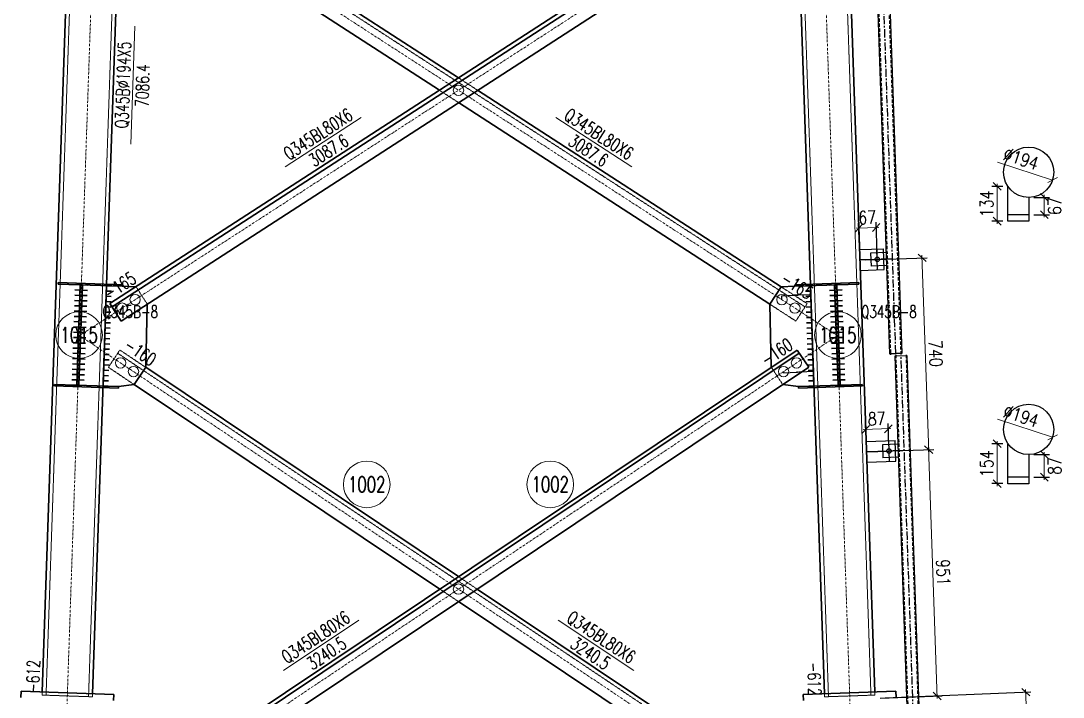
# Model space of a CAD drawing. Extents: x 4047 to 43290, y -150151 to -101862.
# Drawn here: x 13740 to 17763, y -130033 to -127425 of the extents above; entities that cross this region are included whole.
import ezdxf
from ezdxf.enums import TextEntityAlignment as Align

# ---------------------------------------------------------------- set-up
doc = ezdxf.new("R2010")
doc.units = 0
doc.header["$MEASUREMENT"] = 0
for name, pattern in [('CENTER', [50.8, 31.75, -6.35, 6.35, -6.35]), ('Dash', [2.75, 2, -0.75]), ('DashDot', [15.6, 9, -3, 0.6, -3]), ('DASHED', [19.05, 12.7, -6.35])]:
    doc.linetypes.add(name, pattern=pattern)
doc.layers.get('0').update_dxf_attribs({"linetype": 'CONTINUOUS', "lineweight": 25})
doc.layers.get('Defpoints').update_dxf_attribs({"linetype": 'CONTINUOUS'})
doc.styles.add('DimFont', font='simplex.shx', dxfattribs={"width": 0.8, "bigfont": 'gbhzfs.shx'})
doc.styles.add('HZ', font='txt.shx', dxfattribs={"width": 0.7, "oblique": 12, "bigfont": 'hztxt.shx'})
doc.styles.get("Standard").update_dxf_attribs({"font": 'simplex.shx', "width": 0.7, "height": 3, "bigfont": 'gbhzfs.shx'})
doc.dimstyles.new('DHDxfDimStyleOpen30', dxfattribs={"dimtxt": 2.5, "dimasz": 2.5, "dimexe": 1.25, "dimexo": 0.625, "dimtad": 2, "dimtxsty": 'DimFont', "dimblk": 'OPEN30', "dimblk1": 'OPEN30', "dimblk2": 'OPEN30', "dimcen": 2.5, "dimadec": 0, "dimazin": 0, "dimtfac": 1, "dimtmove": 0, "dimatfit": 3, "dimldrblk": 'OPEN30', "dimfxl": 0, "dimarcsym": 0})
doc.dimstyles.new('ISO-25$0', dxfattribs={"dimtxt": 2, "dimasz": 1.5, "dimexe": 1.25, "dimexo": 0.625, "dimtad": 1, "dimdsep": 46, "dimtxsty": 'Standard', "dimcen": 2.5, "dimclrd": 150, "dimclre": 2, "dimclrt": 6, "dimadec": 0, "dimazin": 0, "dimtfac": 1, "dimtmove": 0, "dimatfit": 0, "dimfxl": 0, "dimarcsym": 0})

# ---------------------------------------------------------------- blocks, each defined once
blk = doc.blocks.new('M20X45S')
at = {"color": 3, "linetype": 'Continuous', "lineweight": 13}
blk.add_circle((0, 0), 1, dxfattribs=at)
blk = doc.blocks.new('_OBLIQUE')
at = {"color": 0, "linetype": 'ByBlock', "lineweight": -2}
blk.add_line((-0.5, -0.5), (0.5, 0.5), dxfattribs=at)
blk = doc.blocks.new('*D53')
at = {"color": 0, "linetype": 'Continuous', "lineweight": 0}
blk.add_line((17509.7, -128961.5), (17722, -129031), dxfattribs=at)
at = {"layer": 'Defpoints', "color": 0, "linetype": 'Continuous'}
for p in [(17537.6, -128970.7), (17722, -129031)]:
    blk.add_point(p, dxfattribs=at)
at = {"color": 0, "linetype": 'Continuous', "lineweight": 0, "xscale": 30, "yscale": 30, "zscale": 30, "rotation": 341.8808353549595}
blk.add_blockref('_OBLIQUE', (17722, -129031), dxfattribs=at)
at = {"color": 6, "linetype": 'Continuous', "insert": (17599.8, -128948.9), "char_height": 50, "attachment_point": 5, "rotation": 341.8808, "style": 'DimFont'}
blk.add_mtext('∅194', dxfattribs=at)
blk = doc.blocks.new('_OPEN30')
at = {"color": 0, "linetype": 'ByBlock', "lineweight": -2}
for p, q in [((-1, 0.27), (0, 0)), ((0, 0), (-1, -0.27)), ((0, 0), (-1, 0))]:
    blk.add_line(p, q, dxfattribs=at)
blk = doc.blocks.new('T6355 [365-1875-1875-1875-365]')
at = {"color": 4, "linetype": 'DASHED'}
for p, q in [((0, 0), (0, -6365)), ((41, -6365), (41, 0))]:
    blk.add_line(p, q, dxfattribs=at)
at = {"color": 1, "linetype": 'CENTER'}
for p, q in [((20.5, -6360), (20.5, -5)), ((20.5, -5995), (-38.5, -5995))]:
    blk.add_line(p, q, dxfattribs=at)
at = {"color": 4}
for p, q in [((-3.5, -5970), (-63.5, -5970)), ((-63.5, -5970), (-63.5, -6020)), ((-3.5, -6020), (-63.5, -6020))]:
    blk.add_line(p, q, dxfattribs=at)
blk.add_lwpolyline([(44.5, -6360), (44.5, -5), (-3.5, -5), (-3.5, -6360)], close=True, dxfattribs=at)
blk.add_circle((-38.5, -5995), 8.75, dxfattribs=at)
blk = doc.blocks.new('*D111')
at = {"color": 0, "linetype": 'Continuous', "lineweight": -2}
for p, q in [((16977.8, -128327.3), (16973.5, -128204.2)), ((17044.7, -128325), (17040.5, -128201.9))]:
    blk.add_line(p, q, dxfattribs=at)
at = {"color": 0, "linetype": 'Continuous', "lineweight": 0}
blk.add_line((16964.2, -128224.5), (17051.2, -128221.6), dxfattribs=at)
at = {"layer": 'Defpoints', "color": 0, "linetype": 'Continuous'}
for p in [(17041.2, -128221.9), (16978.4, -128347.3), (17045.4, -128345)]:
    blk.add_point(p, dxfattribs=at)
at = {"color": 0, "linetype": 'Continuous', "lineweight": 0, "xscale": 30, "yscale": 30, "zscale": 30}
for p, rotation in [((16974.2, -128224.2), 181.9641055181715), ((17041.2, -128221.9), 1.964105518171497)]:
    blk.add_blockref('_OBLIQUE', p, dxfattribs=dict(at, rotation=rotation))
at = {"color": 6, "linetype": 'Continuous', "insert": (17006.3, -128183.1), "char_height": 50, "attachment_point": 5, "rotation": 1.9641, "style": 'DimFont'}
blk.add_mtext('67', dxfattribs=at)
blk = doc.blocks.new('*D112')
at = {"color": 0, "linetype": 'Continuous', "lineweight": 0}
blk.add_line((17690, -129194.8), (17690, -129087.8), dxfattribs=at)
at = {"color": 0, "linetype": 'Continuous', "lineweight": -2}
for p, q in [((17649.8, -129097.8), (17710, -129097.8)), ((17649.8, -129184.8), (17710, -129184.8))]:
    blk.add_line(p, q, dxfattribs=at)
at = {"layer": 'Defpoints', "color": 0, "linetype": 'Continuous'}
for p in [(17629.8, -129097.8), (17690, -129097.8), (17629.8, -129184.8)]:
    blk.add_point(p, dxfattribs=at)
at = {"color": 0, "linetype": 'Continuous', "lineweight": 0, "xscale": 30, "yscale": 30, "zscale": 30}
for p, rotation in [((17690, -129097.8), 90), ((17690, -129184.8), 270)]:
    blk.add_blockref('_OBLIQUE', p, dxfattribs=dict(at, rotation=rotation))
at = {"color": 6, "linetype": 'Continuous', "insert": (17730, -129141.3), "char_height": 50, "attachment_point": 5, "rotation": 90, "style": 'DimFont'}
blk.add_mtext('87', dxfattribs=at)
blk = doc.blocks.new('*D113')
at = {"color": 0, "linetype": 'Continuous', "lineweight": 0}
blk.add_line((17508, -129219.8), (17508, -129045.7), dxfattribs=at)
at = {"color": 0, "linetype": 'Continuous', "lineweight": -2}
for p, q in [((17529.8, -129055.7), (17488, -129055.7)), ((17529.8, -129209.8), (17488, -129209.8))]:
    blk.add_line(p, q, dxfattribs=at)
at = {"layer": 'Defpoints', "color": 0, "linetype": 'Continuous'}
for p in [(17508, -129055.7), (17549.8, -129055.7), (17549.8, -129209.8)]:
    blk.add_point(p, dxfattribs=at)
at = {"color": 0, "linetype": 'Continuous', "lineweight": 0, "xscale": 30, "yscale": 30, "zscale": 30}
for p, rotation in [((17508, -129055.7), 90), ((17508, -129209.8), 270)]:
    blk.add_blockref('_OBLIQUE', p, dxfattribs=dict(at, rotation=rotation))
at = {"color": 6, "linetype": 'Continuous', "insert": (17468, -129132.8), "char_height": 50, "attachment_point": 5, "rotation": 90, "style": 'DimFont'}
blk.add_mtext('154', dxfattribs=at)
blk = doc.blocks.new('*D114')
at = {"color": 0, "linetype": 'Continuous', "lineweight": 0}
blk.add_line((17244, -129088.6), (17218, -128329.1), dxfattribs=at)
at = {"color": 0, "linetype": 'Continuous', "lineweight": -2}
for p, q in [((16998.4, -128346.6), (17238.3, -128338.4)), ((17023.8, -129086.2), (17263.7, -129078))]:
    blk.add_line(p, q, dxfattribs=at)
at = {"layer": 'Defpoints', "color": 0, "linetype": 'Continuous'}
for p in [(16978.4, -128347.3), (17218.3, -128339.1), (17003.8, -129086.9)]:
    blk.add_point(p, dxfattribs=at)
at = {"color": 0, "linetype": 'Continuous', "lineweight": 0, "xscale": 30, "yscale": 30, "zscale": 30}
for p, rotation in [((17218.3, -128339.1), 91.96410551816561), ((17243.7, -129078.7), 271.9641055181656)]:
    blk.add_blockref('_OBLIQUE', p, dxfattribs=dict(at, rotation=rotation))
at = {"color": 6, "linetype": 'Continuous', "insert": (17271, -128707.5), "char_height": 50, "attachment_point": 5, "rotation": 271.9641, "style": 'DimFont'}
blk.add_mtext('740', dxfattribs=at)
blk = doc.blocks.new('T3605 [365-1875-1000-365]')
at = {"color": 1, "linetype": 'DASHED'}
for p, q in [((0, 0), (0, -3615)), ((41, -3615), (41, 0))]:
    blk.add_line(p, q, dxfattribs=at)
at = {"color": 1, "linetype": 'CENTER'}
for p, q in [((20.5, -3610), (20.5, -5)), ((20.5, -370), (-38.5, -370)), ((20.5, -2245), (-38.5, -2245)), ((20.5, -3245), (-38.5, -3245))]:
    blk.add_line(p, q, dxfattribs=at)
at = {"color": 1}
for p, q in [((-3.5, -345), (-63.5, -345)), ((-63.5, -345), (-63.5, -395)), ((-3.5, -395), (-63.5, -395)), ((-3.5, -2220), (-63.5, -2220)), ((-63.5, -2220), (-63.5, -2270)), ((-3.5, -2270), (-63.5, -2270)), ((-3.5, -3220), (-63.5, -3220)), ((-63.5, -3220), (-63.5, -3270)), ((-3.5, -3270), (-63.5, -3270))]:
    blk.add_line(p, q, dxfattribs=at)
blk.add_lwpolyline([(44.5, -3610), (44.5, -5), (-3.5, -5), (-3.5, -3610)], close=True, dxfattribs=at)
for centre in [(-38.5, -370), (-38.5, -2245), (-38.5, -3245)]:
    blk.add_circle(centre, 8.75, dxfattribs=at)
at = {"color": 1, "style": 'HZ', "oblique": 12, "width": 0.7}
blk.add_text('T3605', height=225, rotation=270, dxfattribs=at).set_placement((90.3, -1587.1))
blk = doc.blocks.new('*D116')
at = {"color": 0, "linetype": 'Continuous', "lineweight": -2}
for p, q in [((17023.8, -129086.2), (17263.7, -129078)), ((17056.4, -130036.3), (17296.2, -130028.1))]:
    blk.add_line(p, q, dxfattribs=at)
at = {"color": 0, "linetype": 'Continuous', "lineweight": 0}
blk.add_line((17243.3, -129068.7), (17276.6, -130038.8), dxfattribs=at)
at = {"layer": 'Defpoints', "color": 0, "linetype": 'Continuous'}
for p in [(17003.8, -129086.9), (17036.4, -130037), (17276.3, -130028.8)]:
    blk.add_point(p, dxfattribs=at)
at = {"color": 0, "linetype": 'Continuous', "lineweight": 0, "xscale": 30, "yscale": 30, "zscale": 30}
for p, rotation in [((17243.7, -129078.7), 91.96410551816655), ((17276.3, -130028.8), 271.9641055181665)]:
    blk.add_blockref('_OBLIQUE', p, dxfattribs=dict(at, rotation=rotation))
at = {"color": 6, "linetype": 'Continuous', "insert": (17299.9, -129552.4), "char_height": 50, "attachment_point": 5, "rotation": 271.9641, "style": 'DimFont'}
blk.add_mtext('951', dxfattribs=at)
blk = doc.blocks.new('*D117')
at = {"color": 0, "linetype": 'Continuous', "lineweight": 0}
blk.add_line((17097.8, -128997.6), (16990.9, -129001.2), dxfattribs=at)
at = {"color": 0, "linetype": 'Continuous', "lineweight": -2}
for p, q in [((17003.2, -129066.9), (17000.2, -128980.9)), ((17090.1, -129063.9), (17087.1, -128977.9))]:
    blk.add_line(p, q, dxfattribs=at)
at = {"layer": 'Defpoints', "color": 0, "linetype": 'Continuous'}
for p in [(17000.9, -129000.9), (17003.9, -129086.9), (17090.8, -129083.9)]:
    blk.add_point(p, dxfattribs=at)
at = {"color": 0, "linetype": 'Continuous', "lineweight": 0, "xscale": 30, "yscale": 30, "zscale": 30}
for p, rotation in [((17000.9, -129000.9), 181.9641055182038), ((17087.8, -128997.9), 1.964105518203851)]:
    blk.add_blockref('_OBLIQUE', p, dxfattribs=dict(at, rotation=rotation))
at = {"color": 6, "linetype": 'Continuous', "insert": (17043, -128959.4), "char_height": 50, "attachment_point": 5, "rotation": 1.9641, "style": 'DimFont'}
blk.add_mtext('87', dxfattribs=at)
blk = doc.blocks.new('*D119')
at = {"color": 0, "linetype": 'Continuous', "lineweight": -2}
for p, q in [((17529.8, -128063.7), (17488, -128063.7)), ((17529.8, -128197.8), (17488, -128197.8))]:
    blk.add_line(p, q, dxfattribs=at)
at = {"color": 0, "linetype": 'Continuous', "lineweight": 0}
blk.add_line((17508, -128207.8), (17508, -128053.7), dxfattribs=at)
at = {"layer": 'Defpoints', "color": 0, "linetype": 'Continuous'}
for p in [(17508, -128063.7), (17549.8, -128063.7), (17549.8, -128197.8)]:
    blk.add_point(p, dxfattribs=at)
at = {"color": 0, "linetype": 'Continuous', "lineweight": 0, "xscale": 30, "yscale": 30, "zscale": 30}
for p, rotation in [((17508, -128063.7), 90), ((17508, -128197.8), 270)]:
    blk.add_blockref('_OBLIQUE', p, dxfattribs=dict(at, rotation=rotation))
at = {"color": 6, "linetype": 'Continuous', "insert": (17468, -128130.8), "char_height": 50, "attachment_point": 5, "rotation": 90, "style": 'DimFont'}
blk.add_mtext('134', dxfattribs=at)
blk = doc.blocks.new('*D118')
at = {"color": 0, "linetype": 'Continuous', "lineweight": -2}
for p, q in [((17649.8, -128105.8), (17710, -128105.8)), ((17649.8, -128172.8), (17710, -128172.8))]:
    blk.add_line(p, q, dxfattribs=at)
at = {"color": 0, "linetype": 'Continuous', "lineweight": 0}
blk.add_line((17690, -128182.8), (17690, -128095.8), dxfattribs=at)
at = {"layer": 'Defpoints', "color": 0, "linetype": 'Continuous'}
for p in [(17629.8, -128105.8), (17690, -128105.8), (17629.8, -128172.8)]:
    blk.add_point(p, dxfattribs=at)
at = {"color": 0, "linetype": 'Continuous', "lineweight": 0, "xscale": 30, "yscale": 30, "zscale": 30}
for p, rotation in [((17690, -128105.8), 90), ((17690, -128172.8), 270)]:
    blk.add_blockref('_OBLIQUE', p, dxfattribs=dict(at, rotation=rotation))
at = {"color": 6, "linetype": 'Continuous', "insert": (17730, -128139.3), "char_height": 50, "attachment_point": 5, "rotation": 90, "style": 'DimFont'}
blk.add_mtext('67', dxfattribs=at)
blk = doc.blocks.new('*D120')
at = {"color": 0, "linetype": 'Continuous', "lineweight": 0}
blk.add_line((17509.7, -127969.5), (17722, -128039), dxfattribs=at)
at = {"layer": 'Defpoints', "color": 0, "linetype": 'Continuous'}
for p in [(17537.6, -127978.7), (17722, -128039)]:
    blk.add_point(p, dxfattribs=at)
at = {"color": 0, "linetype": 'Continuous', "lineweight": 0, "xscale": 30, "yscale": 30, "zscale": 30, "rotation": 341.8808353549595}
blk.add_blockref('_OBLIQUE', (17722, -128039), dxfattribs=at)
at = {"color": 6, "linetype": 'Continuous', "insert": (17599.8, -127956.9), "char_height": 50, "attachment_point": 5, "rotation": 341.8808, "style": 'DimFont'}
blk.add_mtext('∅194', dxfattribs=at)
blk = doc.blocks.new('*D123')
at = {"color": 0, "linetype": 'Continuous', "lineweight": -2}
for p, q in [((17076.4, -130035.5), (17638.3, -130012.9)), ((17113.5, -130959.1), (17675.5, -130936.5))]:
    blk.add_line(p, q, dxfattribs=at)
at = {"color": 0, "linetype": 'Continuous', "lineweight": 0}
blk.add_line((17655.9, -130947.3), (17618, -130003.7), dxfattribs=at)
at = {"layer": 'Defpoints', "color": 0, "linetype": 'Continuous'}
for p in [(17618.4, -130013.7), (17056.4, -130036.3), (17093.6, -130959.9)]:
    blk.add_point(p, dxfattribs=at)
at = {"color": 0, "linetype": 'Continuous', "lineweight": 0, "xscale": 30, "yscale": 30, "zscale": 30}
for p, rotation in [((17618.4, -130013.7), 92.30504068520368), ((17655.5, -130937.3), 272.3050406852037)]:
    blk.add_blockref('_OBLIQUE', p, dxfattribs=dict(at, rotation=rotation))
at = {"color": 6, "linetype": 'Continuous', "insert": (17676.9, -130473.9), "char_height": 50, "attachment_point": 5, "rotation": 272.305, "style": 'DimFont'}
blk.add_mtext('924', dxfattribs=at)
blk = doc.blocks.new('*D167')
at = {"color": 2, "linetype": 'Continuous', "lineweight": -2}
for p, q in [((16677.3, -128500.2), (16676.8, -128484.9)), ((16789.4, -128496.4), (16788.9, -128481))]:
    blk.add_line(p, q, dxfattribs=at)
at = {"color": 150, "linetype": 'Continuous', "lineweight": -2}
for p, q in [((16676.9, -128485), (16726, -128483.3)), ((16788.7, -128481.2), (16739.7, -128482.9))]:
    blk.add_line(p, q, dxfattribs=at)
at = {"color": 150, "linetype": 'Continuous'}
for points in [[(16676.9, -128485), (16676.9, -128485.1), (16676.8, -128485)], [(16788.7, -128481.2), (16788.7, -128481.2), (16788.9, -128481.2)]]:
    blk.add_solid(points, dxfattribs=at)
at = {"layer": 'Defpoints', "color": 0, "linetype": 'Continuous'}
for p in [(16788.9, -128481.2), (16677.3, -128500.3), (16789.4, -128496.5)]:
    blk.add_point(p, dxfattribs=at)
at = {"color": 6, "linetype": 'Continuous', "insert": (16732.8, -128483.1), "char_height": 3, "attachment_point": 5}
blk.add_mtext('\\A1;112.2227', dxfattribs=at)
blk = doc.blocks.new('*D168')
at = {"color": 2, "linetype": 'Continuous', "lineweight": -2}
for p, q in [((16683.6, -128777.8), (16683.7, -128782.1)), ((16799, -128773.9), (16799.1, -128778.1))]:
    blk.add_line(p, q, dxfattribs=at)
at = {"color": 150, "linetype": 'Continuous', "lineweight": -2}
for p, q in [((16683.9, -128781.9), (16734.5, -128780.2)), ((16798.9, -128777.9), (16748.3, -128779.7))]:
    blk.add_line(p, q, dxfattribs=at)
at = {"color": 150, "linetype": 'Continuous'}
for points in [[(16683.9, -128781.9), (16683.9, -128781.9), (16683.7, -128781.9)], [(16798.9, -128777.9), (16798.9, -128778), (16799.1, -128777.9)]]:
    blk.add_solid(points, dxfattribs=at)
at = {"layer": 'Defpoints', "color": 0, "linetype": 'Continuous'}
for p in [(16683.6, -128777.8), (16799, -128773.8), (16799.1, -128777.9)]:
    blk.add_point(p, dxfattribs=at)
at = {"color": 6, "linetype": 'Continuous', "insert": (16741.4, -128779.9), "char_height": 3, "attachment_point": 5}
blk.add_mtext('\\A1;115.4683', dxfattribs=at)

msp = doc.modelspace()

# ---------------------------------------------------------------- linework, layer by layer
at = {"color": 1, "linetype": 'Dash', "lineweight": 20}
for p, q in [((14080.14808, -122943.35963), (13837.27465, -130025.55121)), ((14244.05173, -122948.98046), (14001.1783, -130031.17204)), ((16614.21528, -122948.98046), (16857.08872, -130031.17204)), ((16778.11893, -122943.35963), (17020.99237, -130025.55121)), ((14174.07623, -126850.94502), (16766.4361, -128528.20437)), ((15429.13351, -127645.10248), (15502.7689, -127692.74465)), ((15429.13351, -127740.38682), (15355.49812, -127692.74465)), ((14070.53051, -128446.51829), (14130.48406, -128448.57431)), ((14184.43373, -128450.42444), (14227.8911, -128517.59182)), ((16673.83328, -128450.42444), (16774.58436, -128515.61048)), ((16787.73651, -128446.51829), (16727.78086, -128448.57438)), ((16731.127, -128582.77787), (16630.37592, -128517.59182)), ((16774.58436, -128515.61048), (16731.127, -128582.77787)), ((14077.65633, -128761.00639), (14122.12079, -128694.50142)), ((14113.7837, -128706.9711), (16807.64857, -130508.05812)), ((14122.12079, -128694.50142), (14221.87825, -128761.19811)), ((14177.41379, -128827.70309), (14077.65633, -128761.00639)), ((16636.38877, -128761.19811), (16680.85323, -128827.70309)), ((14117.21005, -128835.64436), (14057.2565, -128833.58834)), ((16741.05487, -128835.64444), (16801.01051, -128833.58834)), ((15429.13351, -129568.35507), (15501.1011, -129616.47177)), ((15429.13351, -129664.58847), (15357.16592, -129616.47177)), ((13822.28346, -130025.03711), (13822.69474, -130013.04416)), ((14016.58077, -130019.69319), (14016.16948, -130031.68614)), ((16842.09753, -130031.68614), (16841.68625, -130019.69319)), ((17035.57227, -130013.04416), (17035.98356, -130025.03711)), ((14016.16948, -130031.68614), (13822.28346, -130025.03711)), ((17035.98356, -130025.03711), (16842.09753, -130031.68614))]:
    msp.add_line(p, q, dxfattribs=at)
at = {"color": 2, "linetype": 'DashDot', "lineweight": 15}
for p, q in [((14162.09991, -122946.17005), (13898.25116, -130640.00207)), ((16696.16711, -122946.17005), (16960.01586, -130640.00207)), ((16827.90802, -126787.73618), (13966.87861, -128638.82499)), ((14030.359, -126787.73618), (16891.38841, -128638.82499)), ((16891.38841, -128638.82499), (13898.25116, -130640.00207)), ((13966.87861, -128638.82499), (16960.01586, -130640.00207))]:
    msp.add_line(p, q, dxfattribs=at)
at = {"color": 7, "linetype": 'Continuous', "lineweight": 30}
for p, q in [((16684.19078, -126850.94502), (14091.83091, -128528.20437)), ((13969.47584, -128443.05277), (13949.4876, -128442.3673)), ((13977.47113, -128443.32696), (13997.45937, -128444.01242)), ((14070.53051, -128446.51829), (14090.51876, -128447.20376)), ((16787.73651, -128446.51829), (16767.74826, -128447.20376)), ((16880.79589, -128443.32696), (16860.80765, -128444.01242)), ((16888.79118, -128443.05277), (16908.77942, -128442.3673)), ((13968.07857, -128483.79699), (13948.09034, -128483.11152)), ((13968.7772, -128463.42488), (13948.78897, -128462.73941)), ((13976.07387, -128484.07117), (13996.0621, -128484.75664)), ((13976.7725, -128463.69906), (13996.76074, -128464.38453)), ((14069.13324, -128487.26251), (14089.12149, -128487.94798)), ((14069.83187, -128466.8904), (14089.82012, -128467.57587)), ((16788.43514, -128466.8904), (16768.44689, -128467.57587)), ((16789.13377, -128487.26251), (16769.14552, -128487.94798)), ((16881.49452, -128463.69906), (16861.50628, -128464.38453)), ((16882.19315, -128484.07117), (16862.20491, -128484.75664)), ((16889.48981, -128463.42488), (16909.47805, -128462.73941)), ((16890.18844, -128483.79699), (16910.17668, -128483.11152)), ((13966.68131, -128524.5412), (13946.69307, -128523.85573)), ((13967.37994, -128504.16909), (13947.39171, -128503.48363)), ((13974.6766, -128524.81539), (13994.66484, -128525.50086)), ((13975.37524, -128504.44328), (13995.36347, -128505.12875)), ((14067.73598, -128528.00672), (14087.72423, -128528.69219)), ((14068.43461, -128507.63462), (14088.42286, -128508.32008)), ((16789.83241, -128507.63462), (16769.84416, -128508.32008)), ((16790.53104, -128528.00672), (16770.54279, -128528.69219)), ((16882.89178, -128504.44328), (16862.90354, -128505.12875)), ((16883.59041, -128524.81539), (16863.60218, -128525.50086)), ((16890.88707, -128504.16909), (16910.87531, -128503.48363)), ((16891.58571, -128524.5412), (16911.57394, -128523.85573)), ((13965.28405, -128565.28542), (13945.29581, -128564.59995)), ((13965.98268, -128544.91331), (13945.99444, -128544.22784)), ((13973.27934, -128565.5596), (13993.26758, -128566.24507)), ((13973.97797, -128545.1875), (13993.96621, -128545.87296)), ((14066.33871, -128568.75094), (14086.32696, -128569.43641)), ((14067.03735, -128548.37883), (14087.0256, -128549.0643)), ((16791.22967, -128548.37883), (16771.24142, -128549.0643)), ((16791.9283, -128568.75094), (16771.94005, -128569.43641)), ((16884.28904, -128545.1875), (16864.30081, -128545.87296)), ((16884.98768, -128565.5596), (16864.99944, -128566.24507)), ((16892.28434, -128544.91331), (16912.27257, -128544.22784)), ((16892.98297, -128565.28542), (16912.97121, -128564.59995)), ((13963.88678, -128606.02963), (13943.89855, -128605.34417)), ((13964.58541, -128585.65753), (13944.59718, -128584.97206)), ((13971.88208, -128606.30382), (13991.87031, -128606.98929)), ((13972.58071, -128585.93171), (13992.56894, -128586.61718)), ((14064.94145, -128609.49516), (14084.9297, -128610.18062)), ((14065.64008, -128589.12305), (14085.62833, -128589.80852)), ((16792.62693, -128589.12305), (16772.63868, -128589.80852)), ((16793.32556, -128609.49516), (16773.33731, -128610.18062)), ((16885.68631, -128585.93171), (16865.69807, -128586.61718)), ((16886.38494, -128606.30382), (16866.3967, -128606.98929)), ((16893.6816, -128585.65753), (16913.66984, -128584.97206)), ((16894.38023, -128606.02963), (16914.36847, -128605.34417)), ((13962.48952, -128646.77385), (13942.50128, -128646.08838)), ((13963.18815, -128626.40174), (13943.19991, -128625.71627)), ((13970.48481, -128647.04804), (13990.47305, -128647.7335)), ((13971.18345, -128626.67593), (13991.17168, -128627.3614)), ((14063.54419, -128650.23937), (14083.53244, -128650.92484)), ((14064.24282, -128629.86726), (14084.23107, -128630.55273)), ((16794.0242, -128629.86726), (16774.03595, -128630.55273)), ((16794.72283, -128650.23937), (16774.73458, -128650.92484)), ((16887.08357, -128626.67593), (16867.09533, -128627.3614)), ((16887.7822, -128647.04804), (16867.79397, -128647.7335)), ((16895.07887, -128626.40174), (16915.0671, -128625.71627)), ((16895.7775, -128646.77385), (16915.76573, -128646.08838)), ((13961.09226, -128687.51807), (13941.10402, -128686.8326)), ((13961.79089, -128667.14596), (13941.80265, -128666.46049)), ((13969.08755, -128687.79225), (13989.07579, -128688.47772)), ((13969.78618, -128667.42014), (13989.77442, -128668.10561)), ((14062.14692, -128690.98359), (14082.13517, -128691.66906)), ((14062.84556, -128670.61148), (14082.83381, -128671.29695)), ((16795.42146, -128670.61148), (16775.43321, -128671.29695)), ((16796.12009, -128690.98359), (16776.13184, -128691.66906)), ((16888.48083, -128667.42014), (16868.4926, -128668.10561)), ((16889.17947, -128687.79225), (16869.19123, -128688.47772)), ((16896.47613, -128667.14596), (16916.46436, -128666.46049)), ((16897.17476, -128687.51807), (16917.163, -128686.8326)), ((13959.69499, -128728.26228), (13939.70676, -128727.57681)), ((13960.39362, -128707.89017), (13940.40539, -128707.20471)), ((13967.69029, -128728.53647), (13987.67852, -128729.22194)), ((13968.38892, -128708.16436), (13988.37715, -128708.84983)), ((16744.48332, -128706.9711), (14050.61845, -130508.05812)), ((14060.74966, -128731.7278), (14080.73791, -128732.41327)), ((14061.44829, -128711.3557), (14081.43654, -128712.04116)), ((16796.81872, -128711.3557), (16776.83047, -128712.04116)), ((16797.51736, -128731.7278), (16777.52911, -128732.41327)), ((16889.8781, -128708.16436), (16869.88986, -128708.84983)), ((16890.57673, -128728.53647), (16870.58849, -128729.22194)), ((16897.87339, -128707.89017), (16917.86163, -128707.20471)), ((16898.57202, -128728.26228), (16918.56026, -128727.57681)), ((13958.29773, -128769.0065), (13938.30949, -128768.32103)), ((13958.99636, -128748.63439), (13939.00812, -128747.94892)), ((13966.29302, -128769.28069), (13986.28126, -128769.96615)), ((13966.99165, -128748.90858), (13986.97989, -128749.59404)), ((14059.3524, -128772.47202), (14079.34065, -128773.15749)), ((14060.05103, -128752.09991), (14080.03928, -128752.78538)), ((16798.21599, -128752.09991), (16778.22774, -128752.78538)), ((16798.91462, -128772.47202), (16778.92637, -128773.15749)), ((16891.27536, -128748.90858), (16871.28713, -128749.59404)), ((16891.97399, -128769.28069), (16871.98576, -128769.96615)), ((16899.27066, -128748.63439), (16919.25889, -128747.94892)), ((16899.96929, -128769.0065), (16919.95752, -128768.32103)), ((13956.90047, -128809.75071), (13936.91223, -128809.06525)), ((13957.5991, -128789.37861), (13937.61086, -128788.69314)), ((13964.89576, -128810.0249), (13984.884, -128810.71037)), ((13965.59439, -128789.65279), (13985.58263, -128790.33826)), ((14058.65377, -128792.84413), (14078.64202, -128793.5296)), ((16799.61325, -128792.84413), (16779.625, -128793.5296)), ((16892.67262, -128789.65279), (16872.68439, -128790.33826)), ((16893.37126, -128810.0249), (16873.38302, -128810.71037)), ((16900.66792, -128789.37861), (16920.65616, -128788.69314)), ((16901.36655, -128809.75071), (16921.35479, -128809.06525)), ((13956.20183, -128830.12282), (13936.2136, -128829.43735)), ((13964.19713, -128830.39701), (13984.18536, -128831.08248)), ((14057.2565, -128833.58834), (14077.24475, -128834.27381)), ((14057.95513, -128813.21624), (14077.94338, -128813.9017)), ((16800.31188, -128813.21624), (16780.32363, -128813.9017)), ((16801.01051, -128833.58834), (16781.02226, -128834.27381)), ((16894.06989, -128830.39701), (16874.08165, -128831.08248)), ((16902.06518, -128830.12282), (16922.05342, -128829.43735))]:
    msp.add_line(p, q, dxfattribs=at)
at = {"color": 7, "linetype": 'Continuous', "lineweight": 13}
for p, q in [((14179.88043, -127446.15978), (14164.28604, -127900.89247)), ((15053.98999, -127798.49163), (14760.13268, -127988.61759)), ((15804.27703, -127798.49163), (16098.13434, -127988.61759)), ((15044.03052, -129735.61167), (14753.07125, -129930.14369)), ((15814.2365, -129735.61167), (16105.19576, -129930.14369))]:
    msp.add_line(p, q, dxfattribs=at)
at = {"color": 3, "linetype": 'Continuous'}
for p, q in [((17549.81006, -128197.83355), (17549.81006, -128063.6879)), ((17629.81006, -128105.83355), (17629.81006, -128172.83355)), ((17629.81006, -128105.83355), (17629.81006, -128197.83355)), ((17629.81006, -128172.83355), (17549.81006, -128172.83355)), ((17629.81006, -128197.83355), (17549.81006, -128197.83355)), ((17046.78005, -128384.99384), (17044.03818, -128305.04084)), ((17071.76536, -128384.137), (17069.02349, -128304.184)), ((17140.87014, -128706.95821), (17092.89834, -128708.60333)), ((17161.20112, -128716.26687), (17113.22932, -128717.91199)), ((17092.13061, -129123.87362), (17089.38874, -129043.92062)), ((17117.11592, -129123.01678), (17114.37405, -129043.06378)), ((17549.81006, -129209.83355), (17549.81006, -129055.6879)), ((17629.81006, -129097.83355), (17629.81006, -129189.83355)), ((17629.81006, -129097.83355), (17629.81006, -129209.83355)), ((17629.81006, -129184.83355), (17549.81006, -129184.83355)), ((17629.81006, -129209.83355), (17549.81006, -129209.83355))]:
    msp.add_line(p, q, dxfattribs=at)
at = {"color": 7, "linetype": 'Continuous', "lineweight": 30}
for points in [[(13822.69474, -130013.04416), (14064.81416, -122952.83965)], [(14258.70019, -122959.48869), (14016.58077, -130019.69319)], [(16841.68625, -130019.69319), (16599.56683, -122959.48869)], [(16793.45285, -122952.83965), (17035.57227, -130013.04416)], [(16676.04253, -126838.35113), (14083.68266, -128515.61048)], [(14127.14002, -128582.77787), (16719.49989, -126905.51852)], [(14282.97557, -126903.53718), (15429.13351, -127645.10248)], [(15355.49812, -127692.74465), (14239.5182, -126970.70456)], [(15502.7689, -127692.74465), (16673.83328, -128450.42444)], [(16630.37592, -128517.59182), (15429.13351, -127740.38682)], [(16978.44848, -128347.31366), (17045.40911, -128345.01734)], [(13883.68639, -128440.11075), (13883.89203, -128434.11427)], [(14130.48406, -128448.57431), (13883.68639, -128440.11075)], [(13883.89203, -128434.11427), (14130.6897, -128442.57784)], [(13969.47584, -128443.05277), (13956.20183, -128830.12282)], [(13964.19713, -128830.39701), (13977.47113, -128443.32696)], [(13977.47113, -128443.32696), (13969.47584, -128443.05277)], [(14057.2565, -128833.58834), (14070.53051, -128446.51829)], [(14130.6897, -128442.57784), (14130.48406, -128448.57431)], [(14130.48406, -128448.57431), (14184.43373, -128450.42444)], [(16673.83328, -128450.42444), (16630.37592, -128517.59182)], [(16727.78086, -128448.57438), (16673.83328, -128450.42444)], [(16727.57522, -128442.57791), (16974.22368, -128434.11946)], [(16727.78086, -128448.57438), (16727.57522, -128442.57791)], [(16974.42932, -128440.11593), (16727.78086, -128448.57438)], [(16801.01051, -128833.58834), (16787.73651, -128446.51829)], [(16888.79118, -128443.05277), (16880.79589, -128443.32696)], [(16880.79589, -128443.32696), (16894.06989, -128830.39701)], [(16902.06518, -128830.12282), (16888.79118, -128443.05277)], [(16974.22368, -128434.11946), (16974.42932, -128440.11593)], [(14083.68266, -128515.61048), (14127.14002, -128582.77787)], [(14227.8911, -128517.59182), (14221.87825, -128761.19811)], [(16630.37592, -128517.59182), (16636.38877, -128761.19811)], [(16736.14623, -128694.50142), (14042.28136, -130495.58843)], [(16780.61069, -128761.00639), (16736.14623, -128694.50142)], [(14086.74582, -130562.09341), (16780.61069, -128761.00639)], [(14221.87825, -128761.19811), (14177.41379, -128827.70309)], [(14221.87825, -128761.19811), (15429.13351, -129568.35507)], [(13870.20675, -128833.17727), (13870.41239, -128827.1808)], [(14117.00441, -128841.64084), (13870.20675, -128833.17727)], [(13870.41239, -128827.1808), (14117.21005, -128835.64436)], [(13956.20183, -128830.12282), (13964.19713, -128830.39701)], [(14117.21005, -128835.64436), (14117.00441, -128841.64084)], [(14117.22125, -128835.64475), (14117.21005, -128835.64436)], [(14177.41379, -128827.70309), (14117.22125, -128835.64475)], [(15357.16592, -129616.47177), (14177.41379, -128827.70309)], [(16680.85323, -128827.70309), (16741.04576, -128835.64475)], [(16741.04576, -128835.64475), (16741.05487, -128835.64444)], [(16741.05487, -128835.64444), (16987.70333, -128827.18599)], [(16741.26051, -128841.64091), (16741.05487, -128835.64444)], [(16987.90897, -128833.18246), (16741.26051, -128841.64091)], [(16894.06989, -128830.39701), (16902.06518, -128830.12282)], [(16987.70333, -128827.18599), (16987.90897, -128833.18246)], [(17003.81079, -129086.8789), (17090.75967, -129083.89712)], [(15501.1011, -129616.47177), (16716.22819, -130428.89174)], [(16671.76373, -130495.39672), (15429.13351, -129664.58847)], [(13740.74292, -130010.23374), (13739.92036, -130034.21964)], [(14098.53259, -130022.50361), (13740.74292, -130010.23374)], [(17117.5241, -130010.23374), (16759.73443, -130022.50361)], [(17118.34666, -130034.21964), (17117.5241, -130010.23374)], [(14097.71003, -130046.48951), (14098.53259, -130022.50361)], [(16759.73443, -130022.50361), (16760.55699, -130046.48951)]]:
    msp.add_lwpolyline(points, dxfattribs=at)
at = {"color": 3, "linetype": 'Continuous'}
for points in [[(16977.07754, -128307.33716), (17069.02349, -128304.184)], [(16979.81941, -128387.29016), (17071.76536, -128384.137)], [(17002.43985, -129046.9024), (17114.37405, -129043.06378)], [(17005.18172, -129126.8554), (17117.11592, -129123.01678)]]:
    msp.add_lwpolyline(points, dxfattribs=at)
for centre in [(17629.81006, -128008.83355), (17629.81006, -129000.83355)]:
    msp.add_circle(centre, 97, dxfattribs=at)
at = {"color": 7, "linetype": 'Continuous', "lineweight": 13}
for centre in [(13964.95167, -128636.66025), (16893.31535, -128636.66025), (15075.10051, -129212.56385), (15783.1665, -129212.56385)]:
    msp.add_circle(centre, 90, dxfattribs=at)

# ---------------------------------------------------------------- block references
at = {"rotation": 1.96410551816554}
for name, p in [('T6355 [365-1875-1875-1875-365]', (16878.41749, -122352.21991)), ('T3605 [365-1875-1000-365]', (17116.5559, -128712.79497))]:
    msp.add_blockref(name, p, dxfattribs=at)
at = {"color": 3, "linetype": 'Continuous', "lineweight": 13, "xscale": 20, "yscale": 20, "zscale": 20}
for p in [(15429.13351, -127692.74465), (14180.97465, -128500.30464), (16677.29237, -128500.30464), (14130.59911, -128532.89766), (16727.66791, -128532.89766), (14124.82792, -128744.42808), (16733.43909, -128744.42808), (14174.70665, -128777.77642), (16683.56036, -128777.77642), (15429.13351, -129616.47177)]:
    msp.add_blockref('M20X45S', p, dxfattribs=at)

# ---------------------------------------------------------------- texts
at = {"color": 7, "linetype": 'Continuous', "lineweight": 13, "width": 0.7}
for s, rotation, p in [('Q345B%%C194X5', 88.03589448, (14134.60527, -127672.24087)), ('7086.4', 88.03589448, (14209.5612, -127674.81137)), ('Q345BL80X6', 32.90290635, (14886.6907, -127862.0699)), ('Q345BL80X6', 327.09709365, (15971.57632, -127862.0699)), ('3087.6', 32.90290635, (14927.43197, -127925.03932)), ('3087.6', 327.09709365, (15930.83504, -127925.03932)), ('-165', 32.90290635, (14122.08348, -128446.10058)), ('-165', 327.09709365, (16736.18354, -128446.10058)), ('-160', 326.23376886, (14201.15536, -128702.23361)), ('-160', 33.76623114, (16657.11166, -128702.23361)), ('Q345BL80X6', 33.76623114, (14877.70817, -129801.70347)), ('Q345BL80X6', 326.23376886, (15980.55884, -129801.70347)), ('3240.5', 33.76623114, (14919.3936, -129864.05189)), ('3240.5', 326.23376886, (15938.87341, -129864.05189)), ('-612', 88.03589448, (13787.20463, -129953.79298)), ('-612', 271.96410552, (16802.22043, -129963.01252))]:
    msp.add_text(s, height=50, rotation=rotation, dxfattribs=at).set_placement(p, align=Align.MIDDLE_CENTER)
for p in [(14054.95167, -128546.66025), (16983.31535, -128546.66025)]:
    msp.add_text('Q345B-8', height=48, dxfattribs=at).set_placement(p, align=Align.MIDDLE_LEFT)
for s, p in [('1015', (13964.95167, -128636.66025)), ('1015', (16893.31535, -128636.66025)), ('1002', (15075.10051, -129212.56385)), ('1002', (15783.1665, -129212.56385))]:
    msp.add_text(s, height=60, dxfattribs=at).set_placement(p, align=Align.MIDDLE_CENTER)

# ---------------------------------------------------------------- dimensions: what is measured, and where the dimension line sits
at = {"color": 3, "linetype": 'Continuous'}
for p1, p2, picture, middle in [((17537.62012, -127978.6671), (17722, -128039), '*D120', (17587.35833, -127994.94247)), ((17537.62012, -128970.6671), (17722, -129031), '*D53', (17587.35833, -128986.94247))]:
    dim = msp.add_diameter_dim_2p(p1=p1, p2=p2, dimstyle='DHDxfDimStyleOpen30', override={"dimtxt": 50, "dimasz": 30, "dimexe": 20, "dimexo": 20, "dimgap": 15, "dimdec": 0, "dimblk1": 'OBLIQUE', "dimblk2": 'OBLIQUE', "dimsah": 1, "dimdle": 10, "dimclrt": 6, "dimlwd": 0}, dxfattribs=at)
    dim.commit()
    dim.dimension.update_dxf_attribs({"geometry": picture, "text_midpoint": middle, "dimtype": 163})
for base, p1, p2, picture, middle in [((17508, -128063.6879), (17549.81006, -128197.83355), (17549.81006, -128063.6879), '*D119', (17468, -128130.76072)), ((17508, -129055.6879), (17549.81006, -129209.83355), (17549.81006, -129055.6879), '*D113', (17468, -129132.76072))]:
    dim = msp.add_linear_dim(base=base, p1=p1, p2=p2, angle=90, dimstyle='DHDxfDimStyleOpen30', override={"dimtxt": 50, "dimasz": 30, "dimexe": 20, "dimexo": 20, "dimgap": 15, "dimdec": 0, "dimblk1": 'OBLIQUE', "dimblk2": 'OBLIQUE', "dimsah": 1, "dimdle": 10, "dimclrt": 6, "dimlwd": 0}, dxfattribs=at)
    dim.commit()
    dim.dimension.update_dxf_attribs({"geometry": picture, "text_midpoint": middle})
for base, p1, p2, angle, picture, middle, dimtype in [((17690, -128105.83355), (17629.81006, -128172.83355), (17629.81006, -128105.83355), 90, '*D118', (17690, -128139.33355), 160), ((17041.18703, -128221.9013), (16978.44848, -128347.31366), (17045.40911, -128345.01734), 1.96410552, '*D111', (17007.70671, -128223.04946), 161), ((17000.9246, -129000.89422), (17090.75967, -129083.89712), (17003.87325, -129086.87676), 181.96410552, '*D117', (17044.36782, -128999.4044), 161), ((17690, -129097.83355), (17629.81006, -129184.83355), (17629.81006, -129097.83355), 90, '*D112', (17690, -129141.33355), 160)]:
    dim = msp.add_linear_dim(base=base, p1=p1, p2=p2, angle=angle, dimstyle='DHDxfDimStyleOpen30', override={"dimtxt": 50, "dimasz": 30, "dimexe": 20, "dimexo": 20, "dimgap": 15, "dimdec": 0, "dimblk1": 'OBLIQUE', "dimblk2": 'OBLIQUE', "dimsah": 1, "dimdle": 10, "dimclrt": 6, "dimlwd": 0}, dxfattribs=at)
    dim.commit()
    dim.dimension.update_dxf_attribs({"geometry": picture, "text_midpoint": middle, "dimtype": dimtype})
for p1, p2, distance, dimstyle, override, picture, middle in [((17003.81079, -129086.8789), (16978.44848, -128347.31366), -240, 'DHDxfDimStyleOpen30', {"dimtxt": 50, "dimasz": 30, "dimexe": 20, "dimexo": 20, "dimgap": 15, "dimdec": 0, "dimblk1": 'OBLIQUE', "dimblk2": 'OBLIQUE', "dimsah": 1, "dimdle": 10, "dimclrt": 6, "dimlwd": 0}, '*D114', (17270.96513, -128707.49973)), ((16677.29237, -128500.30464), (16789.44913, -128496.45839), 15.28236, 'ISO-25$0', {"dimtxt": 0.18, "dimasz": 0.18, "dimexe": 0.18, "dimexo": 0.0625, "dimgap": 0.09, "dimtad": 0, "dimtih": 1, "dimtoh": 1, "dimdec": 4, "dimzin": 0, "dimcen": 0.09, "dimtdec": 4, "dimtofl": 0, "dimtolj": 1, "dimtzin": 0}, '*D167', (16732.84697, -128483.10813)), ((16683.56036, -128777.77642), (16798.96081, -128773.81893), -4.12237, 'ISO-25$0', {"dimtxt": 0.18, "dimasz": 0.18, "dimexe": 0.18, "dimexo": 0.0625, "dimgap": 0.09, "dimtad": 0, "dimtih": 1, "dimtoh": 1, "dimdec": 4, "dimzin": 0, "dimcen": 0.09, "dimtdec": 4, "dimtofl": 0, "dimtolj": 1, "dimtzin": 0}, '*D168', (16741.40187, -128779.91763)), ((17003.81079, -129086.8789), (17036.39484, -130037.03006), 240, 'DHDxfDimStyleOpen30', {"dimtxt": 50, "dimasz": 30, "dimexe": 20, "dimexo": 20, "dimgap": 15, "dimdec": 0, "dimblk1": 'OBLIQUE', "dimblk2": 'OBLIQUE', "dimsah": 1, "dimdle": 10, "dimclrt": 6, "dimlwd": 0}, '*D116', (17299.93831, -129552.35793)), ((17093.55842, -130959.90336), (17056.38309, -130036.34459), -562.4337, 'DHDxfDimStyleOpen30', {"dimtxt": 50, "dimasz": 30, "dimexe": 20, "dimexo": 20, "dimgap": 15, "dimdec": 0, "dimblk1": 'OBLIQUE', "dimblk2": 'OBLIQUE', "dimsah": 1, "dimdle": 10, "dimclrt": 6, "dimlwd": 0}, '*D123', (17676.917, -130473.89427))]:
    dim = msp.add_aligned_dim(p1=p1, p2=p2, distance=distance, dimstyle=dimstyle, override=override, dxfattribs=at)
    dim.commit()
    dim.dimension.update_dxf_attribs({"geometry": picture, "text_midpoint": middle})

doc.saveas('drawing.dxf')
